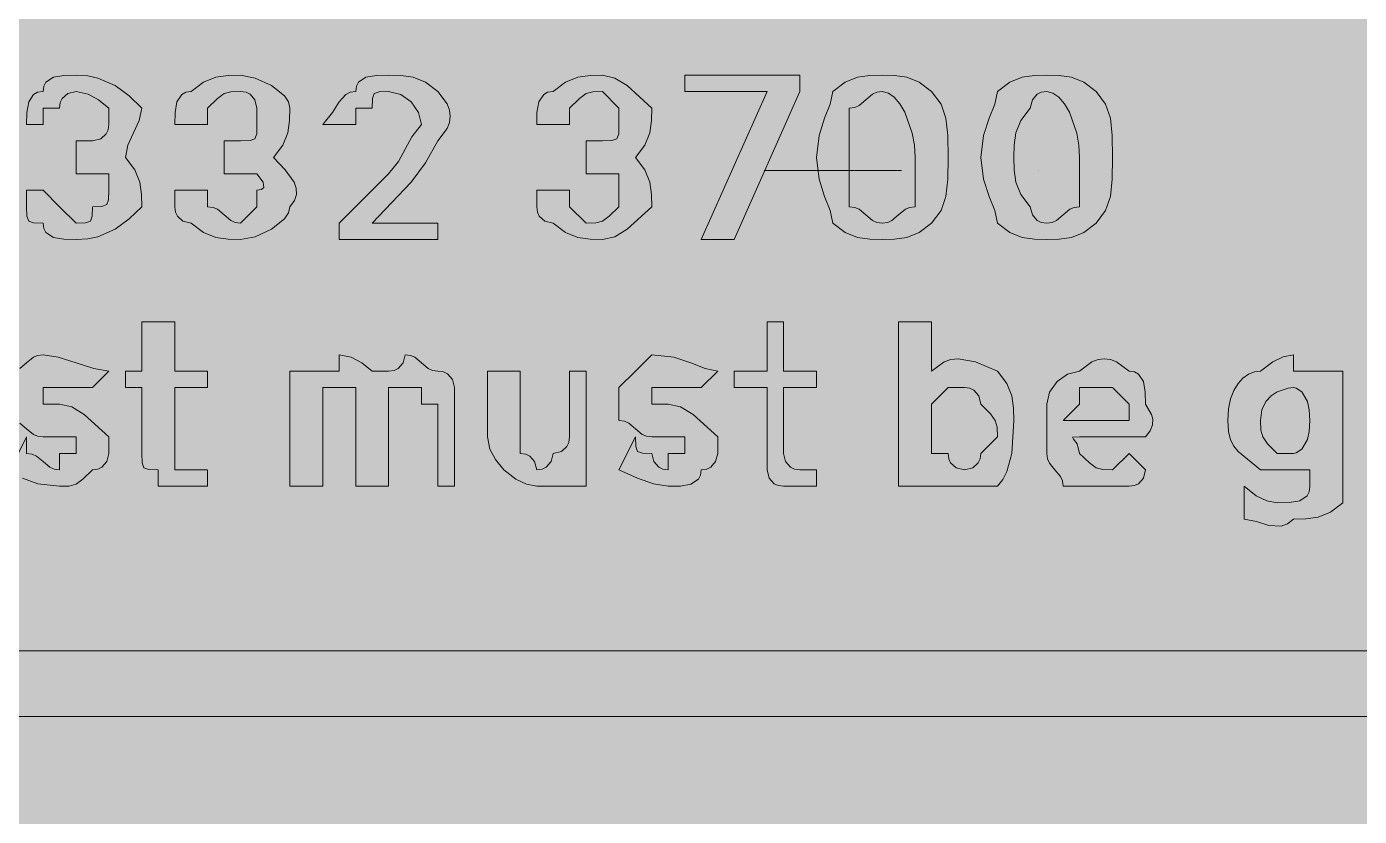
# Model space of a CAD drawing. Header units: metres. Extents: x 9 to 558, y 12 to 260.
# Drawn here: x 366.8 to 464, y 133.8 to 191.5 of the extents above; entities that cross this region are included whole.
import ezdxf

# ---------------------------------------------------------------- set-up
doc = ezdxf.new("R2010")
doc.units = ezdxf.units.M
for name, color, linetype, true_color in [('FILL_BLUE_0000FF', 7, 'Continuous', 0x0000ff), ('FILL_WHITE_FFFFFF', 7, 'Continuous', 0xffffff), ('STROKE_WHITE_FFFFFF', 7, 'Continuous', 0xffffff)]:
    doc.layers.add(name, color=color, linetype=linetype, true_color=true_color)

msp = doc.modelspace()

# ---------------------------------------------------------------- hatches: boundary and pattern name
at = {"layer": 'FILL_BLUE_0000FF', "true_color": 0x0000ff}
h = msp.add_hatch(color=7, dxfattribs=at)
h.dxf.hatch_style = 1
h.paths.add_polyline_path([(551.26, 259.87), (552.02, 259.71), (553.41, 259.17), (556.41, 257.52), (556.81, 257.02), (557.1, 256.43), (557.46, 255.12), (557.61, 252.72), (557.61, 18.72), (557.61, 16.32), (557.56, 15.92), (557.42, 15.61), (557.01, 15.12), (556.6, 14.63), (556.46, 14.32), (556.41, 13.92), (553.41, 12.27), (552.02, 11.73), (551.26, 11.57), (550.41, 11.52), (16.41, 11.52), (15.53, 11.54), (14.76, 11.67), (14.22, 12.03), (14.06, 12.32), (14.01, 12.72), (13.13, 12.74), (12.36, 12.87), (11.82, 13.23), (11.66, 13.52), (11.61, 13.92), (10.82, 14.42), (10.22, 15.01), (9.8, 15.65), (9.51, 16.32), (9.25, 17.63), (9.21, 18.72), (9.21, 252.72), (9.21, 255.12), (9.92, 256), (10.41, 256.77), (10.9, 257.31), (11.21, 257.47), (11.61, 257.52), (11.66, 257.92), (11.82, 258.23), (12.36, 258.72), (13.13, 259.21), (14.01, 259.92), (16.41, 259.92), (550.41, 259.92), (551.26, 259.87)])
at = {"layer": 'FILL_WHITE_FFFFFF', "true_color": 0xffffff}
h = msp.add_hatch(color=7, dxfattribs=at)
h.dxf.hatch_style = 1
h.paths.add_polyline_path([(372.81, 180.72), (371.61, 180.72), (370.41, 180.72), (370.41, 183.12), (371.61, 183.12), (372.21, 183.27), (372.62, 183.63), (372.76, 183.92), (372.81, 184.32), (372.81, 185.52), (372.06, 186.12), (371.29, 186.53), (370.41, 186.72), (369.81, 186.57), (369.4, 186.21), (369.26, 185.92), (369.21, 185.52), (368.01, 185.52), (368.01, 184.32), (366.81, 184.32), (366.83, 185.2), (366.96, 185.97), (367.32, 186.51), (367.61, 186.67), (368.01, 186.72), (368.06, 187.12), (368.22, 187.41), (368.76, 187.77), (369.53, 187.9), (370.41, 187.92), (371.26, 187.87), (372, 187.71), (373.26, 187.17), (374.29, 186.4), (375.21, 185.52), (375.02, 184.62), (374.61, 183.72), (374.2, 182.82), (374.01, 181.92), (374.7, 181.02), (375.06, 180.12), (375.19, 179.22), (375.21, 178.32), (374.29, 177.44), (373.26, 176.67), (372, 176.13), (371.26, 175.97), (370.41, 175.92), (369.53, 175.94), (368.76, 176.07), (368.22, 176.43), (368.06, 176.72), (368.01, 177.12), (367.32, 177.14), (366.96, 177.27), (366.83, 177.63), (366.81, 178.32), (366.81, 179.52), (368.01, 179.52), (369.21, 178.32), (370.41, 177.12), (371.1, 177.14), (371.46, 177.27), (371.59, 177.63), (371.61, 178.32), (372.3, 178.34), (372.66, 178.47), (372.79, 178.83), (372.81, 179.52), (372.81, 180.72)])
h = msp.add_hatch(color=7, dxfattribs=at)
h.dxf.hatch_style = 1
h.paths.add_polyline_path([(383.95, 179.57), (384.12, 179.71), (384.06, 180.12), (383.61, 180.72), (381.21, 180.72), (381.21, 183.12), (382.41, 183.12), (383.1, 183.14), (383.46, 183.27), (383.59, 183.63), (383.61, 184.32), (383.61, 185.52), (383.46, 186.12), (383.1, 186.53), (382.81, 186.67), (382.41, 186.72), (381.7, 186.7), (381.21, 186.57), (380.72, 186.21), (380.01, 185.52), (380.01, 184.32), (377.61, 184.32), (377.63, 185.2), (377.76, 185.97), (378.12, 186.51), (378.41, 186.67), (378.81, 186.72), (379.71, 187.41), (380.61, 187.77), (381.51, 187.9), (382.41, 187.92), (383.48, 187.71), (384.66, 187.17), (385.62, 186.4), (385.9, 185.97), (386.01, 185.52), (385.99, 184.62), (385.86, 183.72), (385.5, 182.82), (384.81, 181.92), (385.67, 181.02), (386.31, 180.12), (386.47, 179.67), (386.5, 179.22), (386.35, 178.77), (386.01, 178.32), (385.9, 177.87), (385.62, 177.44), (384.66, 176.67), (383.48, 176.13), (382.41, 175.92), (381.51, 175.94), (380.61, 176.07), (379.71, 176.43), (378.81, 177.12), (378.21, 177.27), (377.8, 177.63), (377.66, 177.92), (377.61, 178.32), (377.61, 179.52), (380.01, 179.52), (380.01, 178.32), (380.41, 178.27), (380.72, 178.13), (381.21, 177.72), (381.7, 177.31), (382.01, 177.17), (382.41, 177.12), (383.61, 178.32), (383.61, 179.52), (383.95, 179.57)])
h = msp.add_hatch(color=7, dxfattribs=at)
h.dxf.hatch_style = 1
h.paths.add_polyline_path([(388.41, 184.32), (389.12, 185.2), (389.61, 185.97), (390.1, 186.51), (390.41, 186.67), (390.81, 186.72), (390.86, 187.12), (391.02, 187.41), (391.56, 187.77), (392.33, 187.9), (393.21, 187.92), (394.11, 187.9), (395.01, 187.77), (395.91, 187.41), (396.81, 186.72), (397.48, 185.82), (397.65, 185.37), (397.71, 184.92), (397.65, 184.47), (397.48, 184.02), (396.81, 183.12), (395.89, 181.51), (394.86, 180.12), (392.01, 177.12), (396.81, 177.12), (396.81, 175.92), (389.61, 175.92), (389.61, 177.12), (393.21, 180.72), (393.92, 181.62), (394.41, 182.52), (394.9, 183.42), (395.61, 184.32), (395.4, 185.2), (394.86, 185.97), (394.09, 186.51), (393.21, 186.72), (392.52, 186.7), (392.16, 186.57), (392.03, 186.21), (392.01, 185.52), (390.81, 185.52), (390.81, 184.32), (388.41, 184.32)])
h = msp.add_hatch(color=7, dxfattribs=at)
h.dxf.hatch_style = 1
h.paths.add_polyline_path([(410.01, 180.72), (408.81, 180.72), (407.61, 180.72), (407.61, 183.12), (408.81, 183.12), (409.5, 183.14), (409.86, 183.27), (409.99, 183.63), (410.01, 184.32), (410.01, 185.52), (408.81, 186.72), (408.1, 186.7), (407.61, 186.57), (407.12, 186.21), (406.41, 185.52), (406.41, 184.32), (404.01, 184.32), (404.03, 185.2), (404.16, 185.97), (404.52, 186.51), (404.81, 186.67), (405.21, 186.72), (406.11, 187.41), (407.01, 187.77), (407.91, 187.9), (408.81, 187.92), (409.71, 187.71), (410.61, 187.17), (412.41, 185.52), (412.39, 184.62), (412.26, 183.72), (411.9, 182.82), (411.21, 181.92), (411.9, 181.02), (412.26, 180.12), (412.39, 179.22), (412.41, 178.32), (410.61, 176.67), (409.71, 176.13), (408.81, 175.92), (407.91, 175.94), (407.01, 176.07), (406.11, 176.43), (405.21, 177.12), (404.61, 177.27), (404.2, 177.63), (404.06, 177.92), (404.01, 178.32), (404.01, 179.52), (406.41, 179.52), (406.41, 178.32), (407.61, 177.12), (408.32, 177.14), (408.81, 177.27), (409.3, 177.63), (410.01, 178.32), (410.01, 179.52), (410.01, 180.72)])
h = msp.add_hatch(color=7, dxfattribs=at)
h.dxf.hatch_style = 1
h.paths.add_polyline_path([(420.81, 186.72), (414.81, 186.72), (414.81, 187.92), (423.21, 187.92), (423.21, 186.72), (418.41, 175.92), (416.01, 175.92), (420.81, 186.72)])
h = msp.add_hatch(color=7, dxfattribs=at)
h.dxf.hatch_style = 1
h.paths.add_polyline_path([(425.01, 184.77), (425.42, 185.8), (425.61, 186.72), (426.51, 187.41), (427.41, 187.77), (428.31, 187.9), (429.21, 187.92), (430.11, 187.9), (431.01, 187.77), (431.91, 187.41), (432.81, 186.72), (433.5, 185.8), (433.86, 184.77), (433.99, 183.51), (434.01, 181.92), (433.99, 180.33), (433.86, 179.07), (433.5, 178.04), (432.81, 177.12), (431.91, 176.43), (431.01, 176.07), (430.11, 175.94), (429.21, 175.92), (428.31, 175.94), (427.41, 176.07), (426.51, 176.43), (425.61, 177.12), (425.42, 178.04), (425.01, 179.07), (424.6, 180.33), (424.41, 181.92), (424.6, 183.51), (425.01, 184.77)])
h.paths.add_polyline_path([(429.92, 177.31), (430.41, 177.72), (430.9, 178.13), (431.21, 178.27), (431.61, 178.32), (431.61, 181.92), (431.56, 182.82), (431.4, 183.68), (430.86, 185.22), (430.5, 185.83), (430.09, 186.31), (429.66, 186.61), (429.21, 186.72), (428.81, 186.67), (428.5, 186.53), (428.01, 186.12), (427.52, 185.71), (427.21, 185.57), (426.81, 185.52), (426.81, 181.92), (426.81, 178.32), (427.21, 178.27), (427.52, 178.13), (428.01, 177.72), (428.5, 177.31), (428.81, 177.17), (429.21, 177.12), (429.61, 177.17), (429.92, 177.31)], flags=16)
h = msp.add_hatch(color=7, dxfattribs=at)
h.dxf.hatch_style = 1
h.paths.add_polyline_path([(437.01, 184.77), (437.42, 185.8), (437.61, 186.72), (438.51, 187.41), (439.41, 187.77), (440.31, 187.9), (441.21, 187.92), (442.11, 187.9), (443.01, 187.77), (443.91, 187.41), (444.81, 186.72), (445.5, 185.8), (445.86, 184.77), (445.99, 183.51), (446.01, 181.92), (445.99, 180.33), (445.86, 179.07), (445.5, 178.04), (444.81, 177.12), (443.91, 176.43), (443.01, 176.07), (442.11, 175.94), (441.21, 175.92), (440.31, 175.94), (439.41, 176.07), (438.51, 176.43), (437.61, 177.12), (437.42, 178.04), (437.01, 179.07), (436.6, 180.33), (436.41, 181.92), (436.6, 183.51), (437.01, 184.77)])
h.paths.add_polyline_path([(441.92, 177.31), (442.41, 177.72), (442.9, 178.13), (443.21, 178.27), (443.61, 178.32), (443.61, 181.92), (443.56, 182.82), (443.4, 183.68), (442.86, 185.22), (442.5, 185.83), (442.09, 186.31), (441.66, 186.61), (441.21, 186.72), (440.81, 186.67), (440.52, 186.53), (440.16, 186.12), (440.01, 185.52), (439.32, 184.62), (438.96, 183.72), (438.83, 182.82), (438.81, 181.92), (438.83, 181.02), (438.96, 180.12), (439.32, 179.22), (440.01, 178.32), (440.16, 177.72), (440.52, 177.31), (440.81, 177.17), (441.21, 177.12), (441.61, 177.17), (441.92, 177.31)], flags=16)
h = msp.add_hatch(color=7, dxfattribs=at)
h.dxf.hatch_style = 1
h.paths.add_polyline_path([(377.61, 159.12), (378.81, 159.12), (380.01, 159.12), (380.01, 157.92), (376.41, 157.92), (376.41, 159.12), (375.72, 159.14), (375.36, 159.27), (375.23, 159.63), (375.21, 160.32), (375.21, 165.12), (374.01, 165.12), (374.01, 166.32), (375.21, 166.32), (375.21, 169.92), (377.61, 169.92), (377.61, 166.32), (380.01, 166.32), (380.01, 165.12), (377.61, 165.12), (377.61, 160.32), (377.61, 159.12)])
h = msp.add_hatch(color=7, dxfattribs=at)
h.dxf.hatch_style = 1
h.paths.add_polyline_path([(422.16, 159.72), (422.52, 159.31), (422.81, 159.17), (423.21, 159.12), (424.41, 159.12), (424.41, 157.92), (422.01, 157.92), (421.61, 157.97), (421.32, 158.11), (420.96, 158.52), (420.81, 159.12), (420.81, 160.32), (420.81, 165.12), (418.41, 165.12), (418.41, 166.32), (420.81, 166.32), (420.81, 169.92), (422.01, 169.92), (422.01, 166.32), (424.41, 166.32), (424.41, 165.12), (422.01, 165.12), (422.01, 160.32), (422.16, 159.72)])
h = msp.add_hatch(color=7, dxfattribs=at)
h.dxf.hatch_style = 1
h.paths.add_polyline_path([(434.22, 167.16), (434.76, 167.22), (436.02, 166.99), (437.61, 166.32), (438.3, 165.42), (438.66, 164.52), (438.79, 163.62), (438.81, 162.72), (438.66, 160.32), (438.3, 159.01), (438.01, 158.42), (437.61, 157.92), (435.21, 157.92), (432.81, 157.92), (430.41, 157.92), (430.41, 169.92), (432.81, 169.92), (432.81, 166.32), (433.73, 166.99), (434.22, 167.16)])
h.paths.add_polyline_path([(436.22, 159.63), (436.36, 159.92), (436.41, 160.32), (437.61, 161.52), (437.59, 162.23), (437.46, 162.72), (437.1, 163.21), (436.41, 163.92), (436.26, 164.52), (435.9, 164.93), (435.61, 165.07), (435.21, 165.12), (434.01, 165.12), (432.81, 163.92), (432.81, 162.72), (432.81, 161.52), (432.81, 160.32), (434.01, 160.32), (434.06, 159.92), (434.2, 159.63), (434.61, 159.27), (435.21, 159.12), (435.81, 159.27), (436.22, 159.63)], flags=16)
h = msp.add_hatch(color=7, dxfattribs=at)
h.dxf.hatch_style = 1
h.paths.add_polyline_path([(369.21, 163.92), (370.11, 163.71), (371.01, 163.17), (372.81, 161.52), (372.81, 160.32), (372.66, 159.72), (372.3, 159.31), (372.01, 159.17), (371.61, 159.12), (370.9, 158.43), (370.41, 158.07), (369.92, 157.94), (369.21, 157.92), (367.63, 158.11), (366.51, 158.52), (365.61, 159.12), (366.81, 161.52), (366.81, 160.32), (367.21, 160.27), (367.52, 160.13), (368.01, 159.72), (368.5, 159.31), (368.81, 159.17), (369.21, 159.12), (369.21, 160.32), (370.41, 160.32), (370.41, 161.52), (369.21, 161.52), (368.01, 161.52), (367.61, 161.57), (367.3, 161.71), (366.81, 162.12), (366.32, 162.53), (366.01, 162.67), (365.61, 162.72), (365.61, 165.12), (365.61, 166.32), (366.01, 166.37), (366.32, 166.51), (366.81, 166.92), (367.3, 167.33), (367.61, 167.47), (368.01, 167.52), (369.1, 167.33), (370.41, 166.92), (371.72, 166.51), (372.81, 166.32), (371.61, 165.12), (369.21, 165.12), (368.01, 165.12), (368.01, 163.92), (369.21, 163.92)])
h = msp.add_hatch(color=7, dxfattribs=at)
h.dxf.hatch_style = 1
h.paths.add_polyline_path([(389.61, 166.32), (389.61, 167.52), (390.49, 167.33), (391.26, 166.92), (392.01, 166.32), (393.21, 166.32), (393.61, 166.37), (393.9, 166.51), (394.26, 166.92), (394.41, 167.52), (394.81, 167.47), (395.12, 167.33), (395.61, 166.92), (396.1, 166.51), (396.41, 166.37), (396.81, 166.32), (397.21, 166.27), (397.5, 166.13), (397.86, 165.72), (398.01, 165.12), (398.01, 163.92), (398.01, 157.92), (396.81, 157.92), (396.81, 163.92), (395.61, 163.92), (395.61, 165.12), (394.41, 165.12), (393.21, 165.12), (393.21, 163.92), (393.21, 157.92), (390.81, 157.92), (390.81, 163.92), (390.81, 165.12), (389.61, 165.12), (388.41, 165.12), (388.41, 163.92), (388.41, 157.92), (386.01, 157.92), (386.01, 166.32), (388.41, 166.32), (389.61, 166.32)])
h = msp.add_hatch(color=7, dxfattribs=at)
h.dxf.hatch_style = 1
h.paths.add_polyline_path([(413.61, 163.92), (414.51, 163.71), (415.41, 163.17), (417.21, 161.52), (417.21, 160.32), (417.06, 159.72), (416.7, 159.31), (416.41, 159.17), (416.01, 159.12), (415.96, 158.72), (415.8, 158.43), (415.26, 158.07), (414.49, 157.94), (413.61, 157.92), (412.54, 158.11), (411.36, 158.52), (410.01, 159.12), (411.21, 161.52), (411.23, 160.83), (411.36, 160.47), (411.72, 160.34), (412.41, 160.32), (412.56, 159.72), (412.92, 159.31), (413.21, 159.17), (413.61, 159.12), (413.61, 160.32), (414.81, 160.32), (414.81, 161.52), (413.61, 161.52), (412.41, 161.52), (412.01, 161.57), (411.7, 161.71), (411.21, 162.12), (410.72, 162.53), (410.41, 162.67), (410.01, 162.72), (410.01, 165.12), (411.21, 166.32), (412.41, 167.52), (414, 167.33), (415.26, 166.92), (416.29, 166.51), (417.21, 166.32), (416.01, 165.12), (413.61, 165.12), (412.41, 165.12), (412.41, 163.92), (413.61, 163.92)])
h = msp.add_hatch(color=7, dxfattribs=at)
h.dxf.hatch_style = 1
h.paths.add_polyline_path([(442.36, 158.32), (442.22, 158.63), (441.81, 159.12), (441.4, 159.61), (441.26, 159.92), (441.21, 160.32), (441.21, 163.92), (441.42, 164.8), (441.96, 165.57), (442.73, 166.11), (443.61, 166.32), (444.51, 166.99), (444.96, 167.16), (445.41, 167.22), (445.86, 167.16), (446.31, 166.99), (447.21, 166.32), (447.61, 166.27), (447.9, 166.11), (448.26, 165.57), (448.39, 164.8), (448.41, 163.92), (448.86, 163.17), (448.94, 162.81), (448.92, 162.4), (448.75, 161.97), (448.41, 161.52), (443.61, 161.52), (443.1, 161.5), (443.16, 161.37), (443.44, 161.01), (443.61, 160.32), (444.32, 159.63), (444.81, 159.27), (445.3, 159.14), (446.01, 159.12), (447.21, 160.32), (448.41, 159.12), (448.26, 158.52), (447.9, 158.11), (447.61, 157.97), (447.21, 157.92), (444.81, 157.92), (442.41, 157.92), (442.36, 158.32)])
h.paths.add_polyline_path([(447.21, 163.92), (446.01, 165.12), (443.61, 165.12), (443.61, 163.92), (442.41, 162.72), (447.21, 162.72), (447.21, 163.92)], flags=16)
h = msp.add_hatch(color=7, dxfattribs=at)
h.dxf.hatch_style = 1
h.paths.add_polyline_path([(462.81, 157.92), (462.81, 156.72), (461.91, 156.03), (461.01, 155.67), (460.11, 155.54), (459.21, 155.52), (458.76, 155.18), (458.31, 155.01), (457.41, 155.07), (456.51, 155.35), (455.61, 155.52), (455.61, 157.92), (456.49, 157.23), (457.26, 156.87), (458.01, 156.72), (458.89, 156.74), (459.66, 156.87), (460.2, 157.23), (460.36, 157.52), (460.41, 157.92), (460.41, 159.12), (459.21, 159.12), (456.81, 159.12), (455.16, 160.47), (454.85, 160.84), (454.62, 161.31), (454.46, 161.93), (454.41, 162.72), (454.46, 163.56), (454.62, 164.29), (454.85, 164.91), (455.16, 165.42), (455.52, 165.81), (455.93, 166.09), (456.36, 166.26), (456.81, 166.32), (457.69, 167.01), (458.46, 167.37), (459.21, 167.52), (459.21, 166.32), (460.41, 166.32), (462.81, 166.32), (462.81, 157.92)])
h.paths.add_polyline_path([(458.01, 164.82), (457.57, 164.53), (457.18, 164.11), (456.91, 163.51), (456.81, 162.72), (456.83, 162.01), (456.96, 161.52), (457.32, 161.03), (458.01, 160.32), (459.21, 160.32), (459.4, 160.36), (459.81, 160.62), (460.22, 161.33), (460.36, 161.93), (460.41, 162.72), (460.36, 163.51), (460.22, 164.11), (459.81, 164.82), (459.4, 165.08), (459.21, 165.12), (458.83, 165.08), (458.01, 164.82)], flags=16)
h = msp.add_hatch(color=7, dxfattribs=at)
h.dxf.hatch_style = 1
h.paths.add_polyline_path([(403.26, 158.07), (402.49, 158.43), (401.61, 159.12), (401.01, 159.87), (400.6, 160.64), (400.41, 161.52), (400.41, 166.32), (402.81, 166.32), (402.81, 161.52), (402.81, 160.32), (403.21, 160.27), (403.5, 160.13), (403.86, 159.72), (404.01, 159.12), (404.41, 159.17), (404.7, 159.31), (405.06, 159.72), (405.21, 160.32), (405.81, 160.47), (406.22, 160.83), (406.36, 161.12), (406.41, 161.52), (406.41, 166.32), (407.61, 166.32), (407.61, 157.92), (406.41, 157.92), (405.21, 157.92), (404.01, 157.92), (403.26, 158.07)])
h = msp.add_hatch(color=7, dxfattribs=at)
h.dxf.hatch_style = 1
h.paths.add_polyline_path([(76.41, 136.32), (69.21, 136.32), (62.01, 143.52), (69.21, 150.72), (76.41, 150.72), (71.61, 145.92), (504.81, 145.92), (504.81, 141.12), (71.61, 141.12), (76.41, 136.32)])

# ---------------------------------------------------------------- linework, layer by layer
at = {"layer": 'FILL_WHITE_FFFFFF', "lineweight": 0, "true_color": 0xffffff}
for points in [[(372.81, 180.72), (371.61, 180.72), (370.41, 180.72), (370.41, 183.12), (371.61, 183.12), (372.21, 183.27), (372.62, 183.63), (372.76, 183.92), (372.81, 184.32), (372.81, 185.52), (372.06, 186.12), (371.29, 186.53), (370.41, 186.72), (369.81, 186.57), (369.4, 186.21), (369.26, 185.92), (369.21, 185.52), (368.01, 185.52), (368.01, 184.32), (366.81, 184.32), (366.83, 185.2), (366.96, 185.97), (367.32, 186.51), (367.61, 186.67), (368.01, 186.72), (368.06, 187.12), (368.22, 187.41), (368.76, 187.77), (369.53, 187.9), (370.41, 187.92), (371.26, 187.87), (372, 187.71), (373.26, 187.17), (374.29, 186.4), (375.21, 185.52), (375.02, 184.62), (374.61, 183.72), (374.2, 182.82), (374.01, 181.92), (374.7, 181.02), (375.06, 180.12), (375.19, 179.22), (375.21, 178.32), (374.29, 177.44), (373.26, 176.67), (372, 176.13), (371.26, 175.97), (370.41, 175.92), (369.53, 175.94), (368.76, 176.07), (368.22, 176.43), (368.06, 176.72), (368.01, 177.12), (367.32, 177.14), (366.96, 177.27), (366.83, 177.63), (366.81, 178.32), (366.81, 179.52), (368.01, 179.52), (369.21, 178.32), (370.41, 177.12), (371.1, 177.14), (371.46, 177.27), (371.59, 177.63), (371.61, 178.32), (372.3, 178.34), (372.66, 178.47), (372.79, 178.83), (372.81, 179.52)], [(383.95, 179.57), (384.12, 179.71), (384.06, 180.12), (383.61, 180.72), (381.21, 180.72), (381.21, 183.12), (382.41, 183.12), (383.1, 183.14), (383.46, 183.27), (383.59, 183.63), (383.61, 184.32), (383.61, 185.52), (383.46, 186.12), (383.1, 186.53), (382.81, 186.67), (382.41, 186.72), (381.7, 186.7), (381.21, 186.57), (380.72, 186.21), (380.01, 185.52), (380.01, 184.32), (377.61, 184.32), (377.63, 185.2), (377.76, 185.97), (378.12, 186.51), (378.41, 186.67), (378.81, 186.72), (379.71, 187.41), (380.61, 187.77), (381.51, 187.9), (382.41, 187.92), (383.48, 187.71), (384.66, 187.17), (385.62, 186.4), (385.9, 185.97), (386.01, 185.52), (385.99, 184.62), (385.86, 183.72), (385.5, 182.82), (384.81, 181.92), (385.67, 181.02), (386.31, 180.12), (386.47, 179.67), (386.5, 179.22), (386.35, 178.77), (386.01, 178.32), (385.9, 177.87), (385.62, 177.44), (384.66, 176.67), (383.48, 176.13), (382.41, 175.92), (381.51, 175.94), (380.61, 176.07), (379.71, 176.43), (378.81, 177.12), (378.21, 177.27), (377.8, 177.63), (377.66, 177.92), (377.61, 178.32), (377.61, 179.52), (380.01, 179.52), (380.01, 178.32), (380.41, 178.27), (380.72, 178.13), (381.21, 177.72), (381.7, 177.31), (382.01, 177.17), (382.41, 177.12), (383.61, 178.32), (383.61, 179.52)], [(388.41, 184.32), (389.12, 185.2), (389.61, 185.97), (390.1, 186.51), (390.41, 186.67), (390.81, 186.72), (390.86, 187.12), (391.02, 187.41), (391.56, 187.77), (392.33, 187.9), (393.21, 187.92), (394.11, 187.9), (395.01, 187.77), (395.91, 187.41), (396.81, 186.72), (397.48, 185.82), (397.65, 185.37), (397.71, 184.92), (397.65, 184.47), (397.48, 184.02), (396.81, 183.12), (395.89, 181.51), (394.86, 180.12), (392.01, 177.12), (396.81, 177.12), (396.81, 175.92), (389.61, 175.92), (389.61, 177.12), (393.21, 180.72), (393.92, 181.62), (394.41, 182.52), (394.9, 183.42), (395.61, 184.32), (395.4, 185.2), (394.86, 185.97), (394.09, 186.51), (393.21, 186.72), (392.52, 186.7), (392.16, 186.57), (392.03, 186.21), (392.01, 185.52), (390.81, 185.52), (390.81, 184.32)], [(410.01, 180.72), (408.81, 180.72), (407.61, 180.72), (407.61, 183.12), (408.81, 183.12), (409.5, 183.14), (409.86, 183.27), (409.99, 183.63), (410.01, 184.32), (410.01, 185.52), (408.81, 186.72), (408.1, 186.7), (407.61, 186.57), (407.12, 186.21), (406.41, 185.52), (406.41, 184.32), (404.01, 184.32), (404.03, 185.2), (404.16, 185.97), (404.52, 186.51), (404.81, 186.67), (405.21, 186.72), (406.11, 187.41), (407.01, 187.77), (407.91, 187.9), (408.81, 187.92), (409.71, 187.71), (410.61, 187.17), (412.41, 185.52), (412.39, 184.62), (412.26, 183.72), (411.9, 182.82), (411.21, 181.92), (411.9, 181.02), (412.26, 180.12), (412.39, 179.22), (412.41, 178.32), (410.61, 176.67), (409.71, 176.13), (408.81, 175.92), (407.91, 175.94), (407.01, 176.07), (406.11, 176.43), (405.21, 177.12), (404.61, 177.27), (404.2, 177.63), (404.06, 177.92), (404.01, 178.32), (404.01, 179.52), (406.41, 179.52), (406.41, 178.32), (407.61, 177.12), (408.32, 177.14), (408.81, 177.27), (409.3, 177.63), (410.01, 178.32), (410.01, 179.52)], [(420.81, 186.72), (414.81, 186.72), (414.81, 187.92), (423.21, 187.92), (423.21, 186.72), (418.41, 175.92), (416.01, 175.92)], [(425.01, 184.77), (425.42, 185.8), (425.61, 186.72), (426.51, 187.41), (427.41, 187.77), (428.31, 187.9), (429.21, 187.92), (430.11, 187.9), (431.01, 187.77), (431.91, 187.41), (432.81, 186.72), (433.5, 185.8), (433.86, 184.77), (433.99, 183.51), (434.01, 181.92), (433.99, 180.33), (433.86, 179.07), (433.5, 178.04), (432.81, 177.12), (431.91, 176.43), (431.01, 176.07), (430.11, 175.94), (429.21, 175.92), (428.31, 175.94), (427.41, 176.07), (426.51, 176.43), (425.61, 177.12), (425.42, 178.04), (425.01, 179.07), (424.6, 180.33), (424.41, 181.92), (424.6, 183.51)], [(437.01, 184.77), (437.42, 185.8), (437.61, 186.72), (438.51, 187.41), (439.41, 187.77), (440.31, 187.9), (441.21, 187.92), (442.11, 187.9), (443.01, 187.77), (443.91, 187.41), (444.81, 186.72), (445.5, 185.8), (445.86, 184.77), (445.99, 183.51), (446.01, 181.92), (445.99, 180.33), (445.86, 179.07), (445.5, 178.04), (444.81, 177.12), (443.91, 176.43), (443.01, 176.07), (442.11, 175.94), (441.21, 175.92), (440.31, 175.94), (439.41, 176.07), (438.51, 176.43), (437.61, 177.12), (437.42, 178.04), (437.01, 179.07), (436.6, 180.33), (436.41, 181.92), (436.6, 183.51)], [(429.92, 177.31), (430.41, 177.72), (430.9, 178.13), (431.21, 178.27), (431.61, 178.32), (431.61, 181.92), (431.56, 182.82), (431.4, 183.68), (430.86, 185.22), (430.5, 185.83), (430.09, 186.31), (429.66, 186.61), (429.21, 186.72), (428.81, 186.67), (428.5, 186.53), (428.01, 186.12), (427.52, 185.71), (427.21, 185.57), (426.81, 185.52), (426.81, 181.92), (426.81, 178.32), (427.21, 178.27), (427.52, 178.13), (428.01, 177.72), (428.5, 177.31), (428.81, 177.17), (429.21, 177.12), (429.61, 177.17)], [(441.92, 177.31), (442.41, 177.72), (442.9, 178.13), (443.21, 178.27), (443.61, 178.32), (443.61, 181.92), (443.56, 182.82), (443.4, 183.68), (442.86, 185.22), (442.5, 185.83), (442.09, 186.31), (441.66, 186.61), (441.21, 186.72), (440.81, 186.67), (440.52, 186.53), (440.16, 186.12), (440.01, 185.52), (439.32, 184.62), (438.96, 183.72), (438.83, 182.82), (438.81, 181.92), (438.83, 181.02), (438.96, 180.12), (439.32, 179.22), (440.01, 178.32), (440.16, 177.72), (440.52, 177.31), (440.81, 177.17), (441.21, 177.12), (441.61, 177.17)], [(377.61, 159.12), (378.81, 159.12), (380.01, 159.12), (380.01, 157.92), (376.41, 157.92), (376.41, 159.12), (375.72, 159.14), (375.36, 159.27), (375.23, 159.63), (375.21, 160.32), (375.21, 165.12), (374.01, 165.12), (374.01, 166.32), (375.21, 166.32), (375.21, 169.92), (377.61, 169.92), (377.61, 166.32), (380.01, 166.32), (380.01, 165.12), (377.61, 165.12), (377.61, 160.32)], [(422.16, 159.72), (422.52, 159.31), (422.81, 159.17), (423.21, 159.12), (424.41, 159.12), (424.41, 157.92), (422.01, 157.92), (421.61, 157.97), (421.32, 158.11), (420.96, 158.52), (420.81, 159.12), (420.81, 160.32), (420.81, 165.12), (418.41, 165.12), (418.41, 166.32), (420.81, 166.32), (420.81, 169.92), (422.01, 169.92), (422.01, 166.32), (424.41, 166.32), (424.41, 165.12), (422.01, 165.12), (422.01, 160.32)], [(434.22, 167.16), (434.76, 167.22), (436.02, 166.99), (437.61, 166.32), (438.3, 165.42), (438.66, 164.52), (438.79, 163.62), (438.81, 162.72), (438.66, 160.32), (438.3, 159.01), (438.01, 158.42), (437.61, 157.92), (435.21, 157.92), (432.81, 157.92), (430.41, 157.92), (430.41, 169.92), (432.81, 169.92), (432.81, 166.32), (433.73, 166.99)], [(389.61, 166.32), (389.61, 167.52), (390.49, 167.33), (391.26, 166.92), (392.01, 166.32), (393.21, 166.32), (393.61, 166.37), (393.9, 166.51), (394.26, 166.92), (394.41, 167.52), (394.81, 167.47), (395.12, 167.33), (395.61, 166.92), (396.1, 166.51), (396.41, 166.37), (396.81, 166.32), (397.21, 166.27), (397.5, 166.13), (397.86, 165.72), (398.01, 165.12), (398.01, 163.92), (398.01, 157.92), (396.81, 157.92), (396.81, 163.92), (395.61, 163.92), (395.61, 165.12), (394.41, 165.12), (393.21, 165.12), (393.21, 163.92), (393.21, 157.92), (390.81, 157.92), (390.81, 163.92), (390.81, 165.12), (389.61, 165.12), (388.41, 165.12), (388.41, 163.92), (388.41, 157.92), (386.01, 157.92), (386.01, 166.32), (388.41, 166.32)], [(413.61, 163.92), (414.51, 163.71), (415.41, 163.17), (417.21, 161.52), (417.21, 160.32), (417.06, 159.72), (416.7, 159.31), (416.41, 159.17), (416.01, 159.12), (415.96, 158.72), (415.8, 158.43), (415.26, 158.07), (414.49, 157.94), (413.61, 157.92), (412.54, 158.11), (411.36, 158.52), (410.01, 159.12), (411.21, 161.52), (411.23, 160.83), (411.36, 160.47), (411.72, 160.34), (412.41, 160.32), (412.56, 159.72), (412.92, 159.31), (413.21, 159.17), (413.61, 159.12), (413.61, 160.32), (414.81, 160.32), (414.81, 161.52), (413.61, 161.52), (412.41, 161.52), (412.01, 161.57), (411.7, 161.71), (411.21, 162.12), (410.72, 162.53), (410.41, 162.67), (410.01, 162.72), (410.01, 165.12), (411.21, 166.32), (412.41, 167.52), (414, 167.33), (415.26, 166.92), (416.29, 166.51), (417.21, 166.32), (416.01, 165.12), (413.61, 165.12), (412.41, 165.12), (412.41, 163.92)], [(442.36, 158.32), (442.22, 158.63), (441.81, 159.12), (441.4, 159.61), (441.26, 159.92), (441.21, 160.32), (441.21, 163.92), (441.42, 164.8), (441.96, 165.57), (442.73, 166.11), (443.61, 166.32), (444.51, 166.99), (444.96, 167.16), (445.41, 167.22), (445.86, 167.16), (446.31, 166.99), (447.21, 166.32), (447.61, 166.27), (447.9, 166.11), (448.26, 165.57), (448.39, 164.8), (448.41, 163.92), (448.86, 163.17), (448.94, 162.81), (448.92, 162.4), (448.75, 161.97), (448.41, 161.52), (443.61, 161.52), (443.1, 161.5), (443.16, 161.37), (443.44, 161.01), (443.61, 160.32), (444.32, 159.63), (444.81, 159.27), (445.3, 159.14), (446.01, 159.12), (447.21, 160.32), (448.41, 159.12), (448.26, 158.52), (447.9, 158.11), (447.61, 157.97), (447.21, 157.92), (444.81, 157.92), (442.41, 157.92)], [(462.81, 157.92), (462.81, 156.72), (461.91, 156.03), (461.01, 155.67), (460.11, 155.54), (459.21, 155.52), (458.76, 155.18), (458.31, 155.01), (457.41, 155.07), (456.51, 155.35), (455.61, 155.52), (455.61, 157.92), (456.49, 157.23), (457.26, 156.87), (458.01, 156.72), (458.89, 156.74), (459.66, 156.87), (460.2, 157.23), (460.36, 157.52), (460.41, 157.92), (460.41, 159.12), (459.21, 159.12), (456.81, 159.12), (455.16, 160.47), (454.85, 160.84), (454.62, 161.31), (454.46, 161.93), (454.41, 162.72), (454.46, 163.56), (454.62, 164.29), (454.85, 164.91), (455.16, 165.42), (455.52, 165.81), (455.93, 166.09), (456.36, 166.26), (456.81, 166.32), (457.69, 167.01), (458.46, 167.37), (459.21, 167.52), (459.21, 166.32), (460.41, 166.32), (462.81, 166.32)], [(403.26, 158.07), (402.49, 158.43), (401.61, 159.12), (401.01, 159.87), (400.6, 160.64), (400.41, 161.52), (400.41, 166.32), (402.81, 166.32), (402.81, 161.52), (402.81, 160.32), (403.21, 160.27), (403.5, 160.13), (403.86, 159.72), (404.01, 159.12), (404.41, 159.17), (404.7, 159.31), (405.06, 159.72), (405.21, 160.32), (405.81, 160.47), (406.22, 160.83), (406.36, 161.12), (406.41, 161.52), (406.41, 166.32), (407.61, 166.32), (407.61, 157.92), (406.41, 157.92), (405.21, 157.92), (404.01, 157.92)], [(436.22, 159.63), (436.36, 159.92), (436.41, 160.32), (437.61, 161.52), (437.59, 162.23), (437.46, 162.72), (437.1, 163.21), (436.41, 163.92), (436.26, 164.52), (435.9, 164.93), (435.61, 165.07), (435.21, 165.12), (434.01, 165.12), (432.81, 163.92), (432.81, 162.72), (432.81, 161.52), (432.81, 160.32), (434.01, 160.32), (434.06, 159.92), (434.2, 159.63), (434.61, 159.27), (435.21, 159.12), (435.81, 159.27)], [(447.21, 163.92), (446.01, 165.12), (443.61, 165.12), (443.61, 163.92), (442.41, 162.72), (447.21, 162.72)], [(458.01, 164.82), (457.57, 164.53), (457.18, 164.11), (456.91, 163.51), (456.81, 162.72), (456.83, 162.01), (456.96, 161.52), (457.32, 161.03), (458.01, 160.32), (459.21, 160.32), (459.4, 160.36), (459.81, 160.62), (460.22, 161.33), (460.36, 161.93), (460.41, 162.72), (460.36, 163.51), (460.22, 164.11), (459.81, 164.82), (459.4, 165.08), (459.21, 165.12), (458.83, 165.08)], [(76.41, 136.32), (69.21, 136.32), (62.01, 143.52), (69.21, 150.72), (76.41, 150.72), (71.61, 145.92), (504.81, 145.92), (504.81, 141.12), (71.61, 141.12)]]:
    msp.add_lwpolyline(points, close=True, dxfattribs=at)
for points in [[(366.32, 166.51), (366.81, 166.92), (367.3, 167.33), (367.61, 167.47), (368.01, 167.52), (369.1, 167.33), (370.41, 166.92), (371.72, 166.51), (372.81, 166.32), (371.61, 165.12), (369.21, 165.12), (368.01, 165.12), (368.01, 163.92), (369.21, 163.92), (370.11, 163.71), (371.01, 163.17), (372.81, 161.52), (372.81, 160.32), (372.66, 159.72), (372.3, 159.31), (372.01, 159.17), (371.61, 159.12), (370.9, 158.43), (370.41, 158.07), (369.92, 157.94), (369.21, 157.92), (367.63, 158.11), (366.51, 158.52)], [(365.61, 159.12), (366.81, 161.52), (366.81, 160.32), (367.21, 160.27), (367.52, 160.13), (368.01, 159.72), (368.5, 159.31), (368.81, 159.17), (369.21, 159.12), (369.21, 160.32), (370.41, 160.32), (370.41, 161.52), (369.21, 161.52), (368.01, 161.52), (367.61, 161.57), (367.3, 161.71), (366.81, 162.12), (366.32, 162.53)]]:
    msp.add_lwpolyline(points, dxfattribs=at)
at = {"layer": 'STROKE_WHITE_FFFFFF', "lineweight": 0, "true_color": 0xffffff}
for points in [[(420.61, 180.96), (430.61, 180.96)], [(420.61, 180.96), (430.61, 180.96)], [(420.61, 180.96), (430.61, 180.96)], [(420.61, 180.96), (430.61, 180.96)], [(420.61, 180.96), (430.61, 180.96)], [(420.61, 180.96), (430.61, 180.96)], [(420.61, 180.96), (430.61, 180.96)], [(420.61, 180.96), (430.61, 180.96)], [(440.61, 180.96), (440.61, 180.96)], [(440.61, 180.96), (440.61, 180.96)], [(440.61, 180.96), (440.61, 180.96)], [(440.61, 180.96), (440.61, 180.96)], [(440.61, 180.96), (440.61, 180.96)], [(440.61, 180.96), (440.61, 180.96)], [(440.61, 180.96), (440.61, 180.96)], [(440.61, 180.96), (440.61, 180.96)]]:
    msp.add_lwpolyline(points, dxfattribs=at)

doc.saveas('drawing.dxf')
